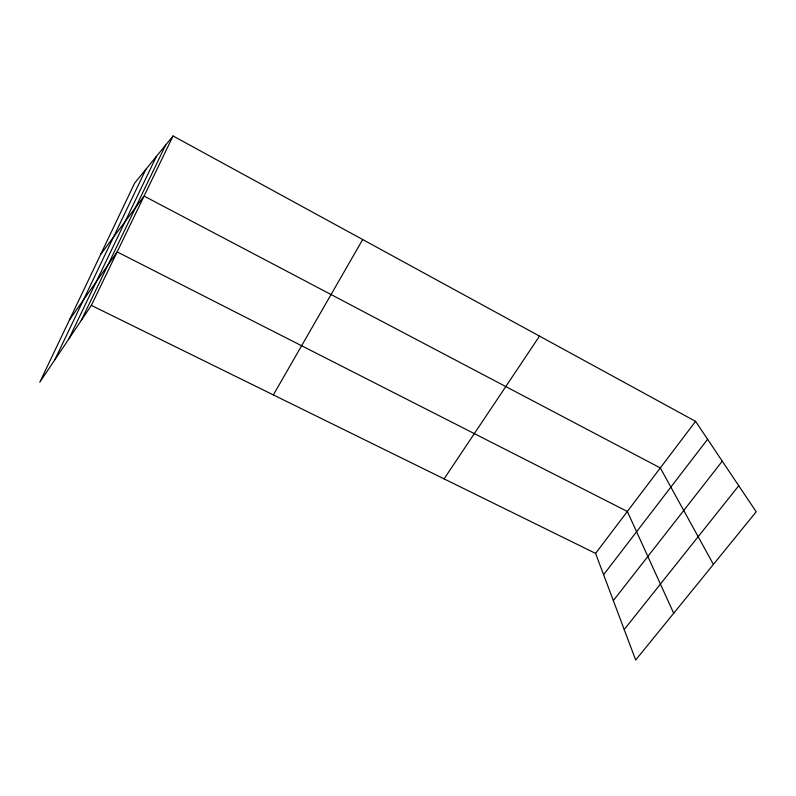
<?xml version="1.0" encoding="UTF-8"?>
<svg xmlns="http://www.w3.org/2000/svg" width="796" height="796" viewBox="0 0 796 796"><rect width="100%" height="100%" fill="white"/><g stroke="black" fill="none" stroke-linecap="round" stroke-linejoin="round"><path stroke-width="1.19" d="M54.805 359.842L145.897 169.309M68.834 338.937L156.384 156.444M81.252 320.44L165.608 145.121M91.351 305.395L173.06 135.977L695.575 421.343L756.2 511.778L635.676 660.023L595.587 553.399L91.351 305.395L39.8 382.189L134.594 183.179L173.06 135.977M273.346 394.906L362.687 239.536M444.078 478.884L539.509 336.111M69.461 319.912L117.151 251.904L627.347 511.46L673.705 613.248M100.674 254.382L144.076 196.085L660.302 467.929L713.415 564.404M595.587 553.399L695.575 421.343M603.597 574.702L707.594 439.273M613.338 600.612L722.28 461.173M624.213 629.527L738.748 485.739"/></g></svg>
